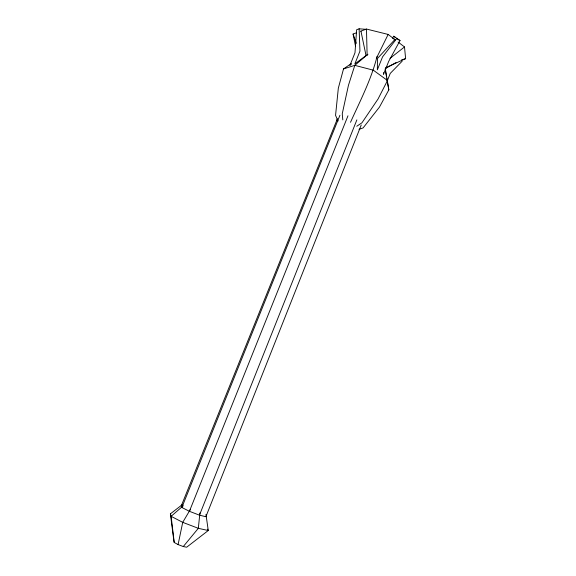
<?xml version="1.0" encoding="UTF-8"?>
<svg xmlns="http://www.w3.org/2000/svg" width="576" height="576" viewBox="0 0 576 576"><rect width="100%" height="100%" fill="white"/><g stroke="black" fill="none" stroke-linecap="round" stroke-linejoin="round"><path stroke-width="0.86" d="M383.515 72.583L383.515 74.326L388.663 61.438L400.032 40.558L393.754 36.23L392.472 38.045L394.87 39.564L377.453 58.5L377.352 69.826L382.55 56.887L396.994 38.225M199.915 512.942L198.324 528.314L183.276 546.552L178.092 544.586L174.233 542.484L173.959 541.476L170.374 513.842L182.722 504.317M337.039 120.557L337.284 118.836M178.092 544.586L182.722 522.346L190.426 509.342M351.425 63.497L343.519 68.918L338.321 88.207L335.556 115.38L338.062 121.01M377.042 56.556C371.239 79.524 360.209 100.8 350.503 122.292M361.253 124.985L205.884 516.73L199.454 515.167L189.41 511.301L181.85 507.485L181.231 505.987L337.198 119.297M199.454 515.167L356.868 119.887M189.41 511.301L347.976 115.798M387.252 80.899L390.262 73.382L402.17 61.186M181.85 507.485L339.934 115.25M376.286 58.464L388.159 34.438L395.266 39.874M385.286 68.558L388.829 89.878L379.454 107.093L363.11 127.908L358.992 129.384M183.312 505.714L171.115 516.312L174.233 542.484M367.934 54.216L354.809 65.347L343.519 68.918M389.981 58.385L404.503 46.944L398.11 42.048M351.295 64.483L349.898 65.52L354.989 52.776L356.638 29.736L359.122 28.8L365.94 29.326M356.774 126.252L361.966 122.774L378.065 98.964L387.497 80.51L373.298 70.178L354.809 65.347L348.444 85.327L342.245 113.796L342.799 119.887M385.97 68.22L396.043 62.561M385.51 67.838L405.626 58.658L404.503 46.944M355.457 45.878L353.088 34.034L356.436 32.789M360.619 31.234L366.48 29.052L388.159 34.438M401.551 59.89L405.626 58.658M183.276 546.552L186.682 547.2L208.26 530.525L205.963 514.39M396.77 38.549L400.032 40.558M393.754 36.23L395.568 37.62M207.54 529.164L208.26 530.525L198.324 528.314L182.722 522.346L171.115 516.312L170.374 513.842M353.088 34.034L356.306 43.33M360.95 31.111L366.019 55.562L354.83 63.95L359.95 51.098L359.122 28.8M385.178 69.185L386.546 76.939M386.849 78.667L388.829 89.878M366.48 29.052L367.128 55.505"/></g></svg>
